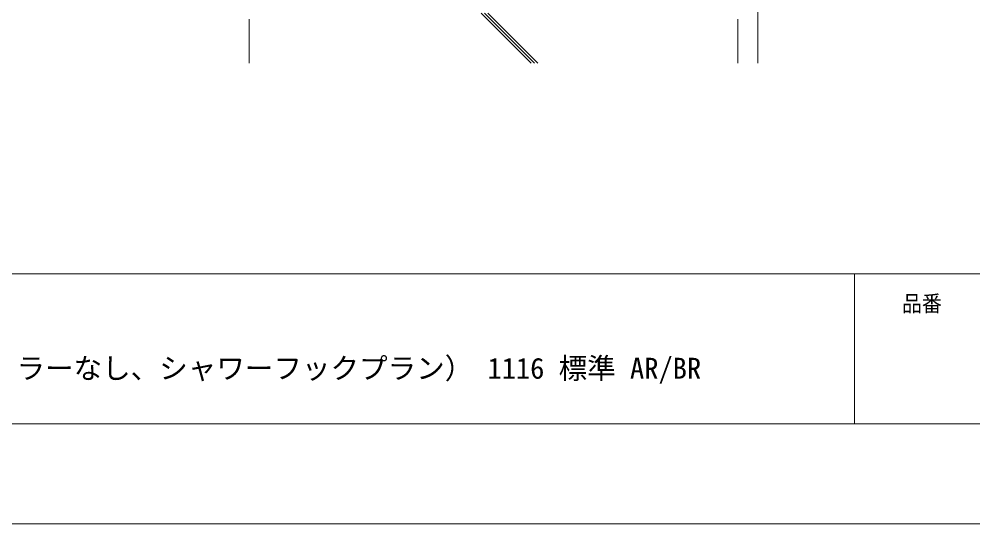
# Model space of a CAD drawing. Units: millimetres on the paper. Extents: x -305 to 305, y -152 to 152.
# Drawn here: x -154.5 to -59.2, y -148.5 to -98 of the extents above; entities that cross this region are included whole.
import ezdxf
from ezdxf.enums import TextEntityAlignment as Align

# ---------------------------------------------------------------- set-up
doc = ezdxf.new("R2010")
doc.units = ezdxf.units.MM
doc.linetypes.add('LONG_CHAIN', pattern=[21, 18, -1, 1, -1])
for name, color, linetype, lineweight in [('0-0_0', 7, 'Continuous', 9), ('0-1_VIEW0001', 7, 'Continuous', 9), ('0-3_1図面枠', 7, 'Continuous', 9), ('0-4_図面枠', 3, 'Continuous', 9), ('0-5_DEFPOINTS', 7, 'Continuous', 9)]:
    doc.layers.add(name, color=color, linetype=linetype, lineweight=lineweight)
doc.styles.add('ＭＳ ゴシック', font='')
doc.styles.get('ＭＳ ゴシック').set_extended_font_data('MS Gothic')

msp = doc.modelspace()

# ---------------------------------------------------------------- linework, layer by layer
at = {"layer": '0-0_0'}
msp.add_line((-71.017, -123.498), (-71.017, -138.498), dxfattribs=at)
at = {"layer": '0-1_VIEW0001', "linetype": 'LONG_CHAIN'}
for p, q in [((-131.518, -14.02), (-131.518, -102.42)), ((-82.685, -14.02), (-82.685, -102.42))]:
    msp.add_line(p, q, dxfattribs=at)
at = {"layer": '0-1_VIEW0001'}
for p, q in [((-80.684, -14.02), (-80.684, -102.42)), ((-108.342, -97.42), (-103.342, -102.42)), ((-108.009, -97.42), (-103.009, -102.42)), ((-107.675, -97.42), (-102.675, -102.42))]:
    msp.add_line(p, q, dxfattribs=at)
at = {"layer": '0-4_図面枠'}
msp.add_line((-291.017, -123.498), (108.983, -123.498), dxfattribs=at)
msp.add_lwpolyline([(-291.017, -138.498), (108.983, -138.498), (108.983, 138.502), (-291.017, 138.502)], close=True, dxfattribs=at)
at = {"layer": '0-5_DEFPOINTS'}
msp.add_line((118.983, -148.498), (-301.017, -148.498), dxfattribs=at)

# ---------------------------------------------------------------- texts
at = {"layer": '0-3_1図面枠', "style": 'ＭＳ ゴシック', "width": 0.9}
msp.add_text('品番', height=1.628, dxfattribs=at).set_placement((-66.276, -127.759), align=Align.BOTTOM_LEFT)
at = {"layer": '0-3_1図面枠', "style": 'ＭＳ ゴシック'}
msp.add_text('ノウム 集合 立面図（ミラーなし、シャワーフックプラン） 1116 標準 AR/BR', height=2.092, dxfattribs=at).set_placement((-186.165, -134.602), align=Align.BOTTOM_LEFT)

doc.saveas('drawing.dxf')
